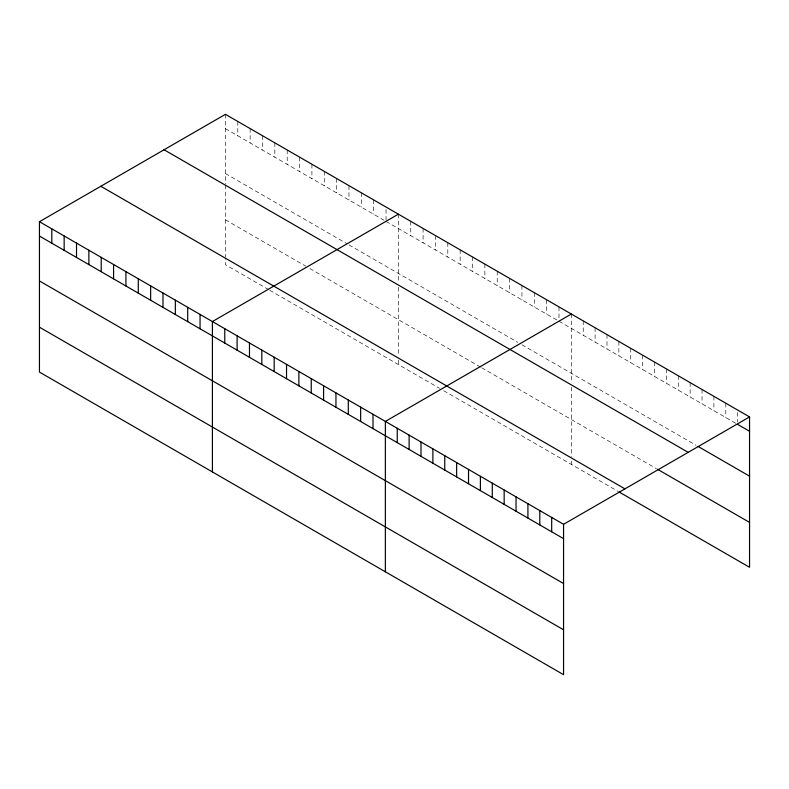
<?xml version="1.0" encoding="UTF-8"?>
<svg xmlns="http://www.w3.org/2000/svg" width="789" height="789" viewBox="0 0 789 789"><rect width="100%" height="100%" fill="white"/><g stroke="black" fill="none" stroke-linecap="round" stroke-linejoin="round"><path stroke-width="0.59" stroke-dasharray="3.94 2.96" d="M225.437 128.676L383.977 220.22M386.038 221.403L556.935 320.068M558.997 321.261L735.693 423.269M225.437 173.57L346.923 243.702M348.975 244.896L517.821 342.367M521.933 344.754L696.095 445.302M225.437 219.815L305.738 266.179M309.86 268.556L480.757 367.22M481.783 367.812L656.487 468.686M268.674 289.662L225.437 264.7L225.437 257.973M269.71 290.263L439.572 388.336M443.694 390.713L617.886 491.281M737.666 412.45L737.666 422.026M725.791 403.199L725.791 417.559M713.907 396.344L713.907 410.694M702.032 389.48L702.032 403.84M690.148 382.626L690.148 396.985M678.274 375.771L678.274 390.121M666.389 368.907L666.389 383.267M654.515 362.052L654.515 376.402M642.631 355.188L642.631 369.548M630.746 348.334L630.746 362.684M618.872 341.469L618.872 355.829M606.988 334.615L606.988 348.965M595.113 327.76L595.113 342.11M583.229 320.896L583.229 335.256M571.354 314.042L571.354 382.527M571.354 387.152L571.354 456.555M571.354 461.052L571.354 464.415M558.997 306.901L558.997 320.068M546.639 299.771L546.639 314.13M534.291 292.64L534.291 306.99M521.933 285.51L521.933 299.859M509.586 278.379L509.586 292.729M497.228 271.238L497.228 285.598M484.87 264.108L484.87 278.468M472.522 256.977L472.522 271.327M460.165 249.847L460.165 264.197M447.807 242.716L447.807 257.066M435.459 235.576L435.459 249.935M423.101 228.445L423.101 242.805M410.744 221.315L410.744 235.664M398.396 214.184L398.396 282.669M398.396 287.295L398.396 355.583M398.396 360.07L398.396 364.557M386.038 209.44L386.038 220.21M373.69 199.913L373.69 214.273M361.332 192.782L361.332 207.142M348.975 185.652L348.975 200.002M336.627 178.521L336.627 192.871M324.269 171.391L324.269 185.74M311.911 164.25L311.911 178.61M299.564 157.119L299.564 171.479M287.206 149.989L287.206 164.339M274.848 142.858L274.848 157.208M262.5 135.728L262.5 150.078M250.143 128.587L250.143 142.947M237.795 121.457L237.795 135.816M225.437 114.326L225.437 183.975M225.437 185.129L225.437 256.849"/><path stroke-width="1.18" d="M39.45 221.709L563.563 524.3L563.563 674.674L39.45 372.083L39.45 221.709L225.437 114.326L749.55 416.917L749.55 567.291L618.872 491.853M398.396 214.184L212.409 321.557L212.409 471.94M571.354 314.042L385.367 421.415L385.367 571.788M563.563 524.3L749.55 416.917M737.666 424.413L749.55 431.277M698.068 446.436L749.55 476.161M164.063 149.762L688.176 452.353M657.484 469.258L749.55 522.407M100.824 186.273L624.937 488.864M39.45 236.059L563.563 538.65M39.45 280.943L563.563 583.544M39.45 327.188L563.563 629.79M551.689 517.436L551.689 531.796M539.804 510.582L539.804 524.932M527.92 503.717L527.92 518.077M516.045 496.863L516.045 511.213M504.161 490.008L504.161 504.358M492.287 483.144L492.287 497.504M480.402 476.29L480.402 490.64M468.528 469.425L468.528 483.785M456.644 462.571L456.644 476.921M444.769 455.707L444.769 470.066M432.885 448.852L432.885 463.202M421.001 441.988L421.001 456.348M409.126 435.133L409.126 449.483M397.242 428.279L397.242 442.629M373.01 414.284L373.01 428.634M360.652 407.154L360.652 421.504M348.304 400.023L348.304 414.373M335.946 392.883L335.946 407.242M323.598 385.752L323.598 400.112M311.241 378.621L311.241 392.971M298.883 371.491L298.883 385.841M286.535 364.36L286.535 378.71M274.178 357.22L274.178 371.58M261.82 350.089L261.82 364.449M249.472 342.959L249.472 357.309M237.114 335.828L237.114 350.178M224.766 328.697L224.766 343.047M200.051 314.426L200.051 328.786M187.703 307.296L187.703 321.646M175.345 300.165L175.345 314.515M162.988 293.035L162.988 307.385M150.64 285.894L150.64 300.254M138.282 278.764L138.282 293.123M125.924 271.633L125.924 285.983M113.577 264.502L113.577 278.852M101.219 257.372L101.219 271.722M88.871 250.231L88.871 264.591M76.513 243.101L76.513 257.461M64.156 235.97L64.156 250.32M51.808 228.84L51.808 243.19"/></g></svg>
